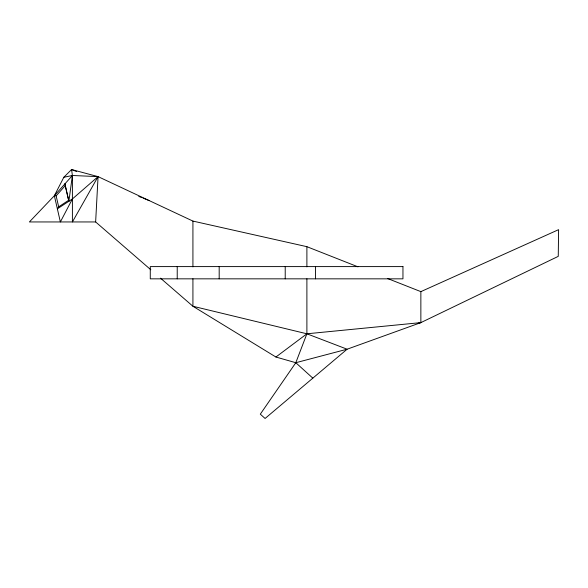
<?xml version="1.0" encoding="UTF-8"?>
<svg xmlns="http://www.w3.org/2000/svg" width="588" height="588" viewBox="0 0 588 588"><rect width="100%" height="100%" fill="white"/><g stroke="black" fill="none" stroke-linecap="round" stroke-linejoin="round"><path stroke-width="0.88" d="M95.638 221.948L98.064 176.62L71.567 169.528L63.827 177.267L54.353 195.738L29.4 221.948L95.638 221.948L150.829 269.782M68.87 201.265L64.886 183.926L68.87 201.265L72.405 175.489L71.567 169.528L76.675 171.571M387.69 278.55L420.861 291.633L558.6 229.665L558.255 256.361L420.861 322.614L347.118 349.206L265.078 418.472L260.315 414.158L295.808 362.715L306.892 333.793L306.892 278.778M63.827 177.267L72.405 175.489L72.405 221.948L98.064 176.62L72.405 198.935L60.373 221.948L54.353 195.738L72.405 175.489L98.064 176.62L192.923 221.088L306.892 246.681L357.923 266.812M68.333 200.486L58.668 206.851L57.367 208.843L72.405 198.935M54.353 195.738L56.139 195.841L64.989 185.918M160.495 278.153L192.923 306.26L275.912 357.026L306.892 333.793L420.861 322.614L420.861 291.633M275.912 357.026L295.808 362.715L347.118 349.206L306.892 333.793L192.923 306.26L192.923 278.786M418.193 323.246L420.861 322.614M138.79 196.414L141.348 197.436M143.046 198.119L149.007 200.501M295.808 362.715L312.809 378.128M56.139 195.841L58.668 206.851M315.528 266.599L315.528 278.837M306.892 246.681L306.892 266.856M285.217 266.599L285.217 278.837M219.184 266.599L219.184 278.837M192.923 221.088L192.923 266.879M177.223 266.599L177.223 278.837M402.956 266.599L150.271 266.599L150.271 278.837L402.956 278.837L402.956 266.599"/></g></svg>
